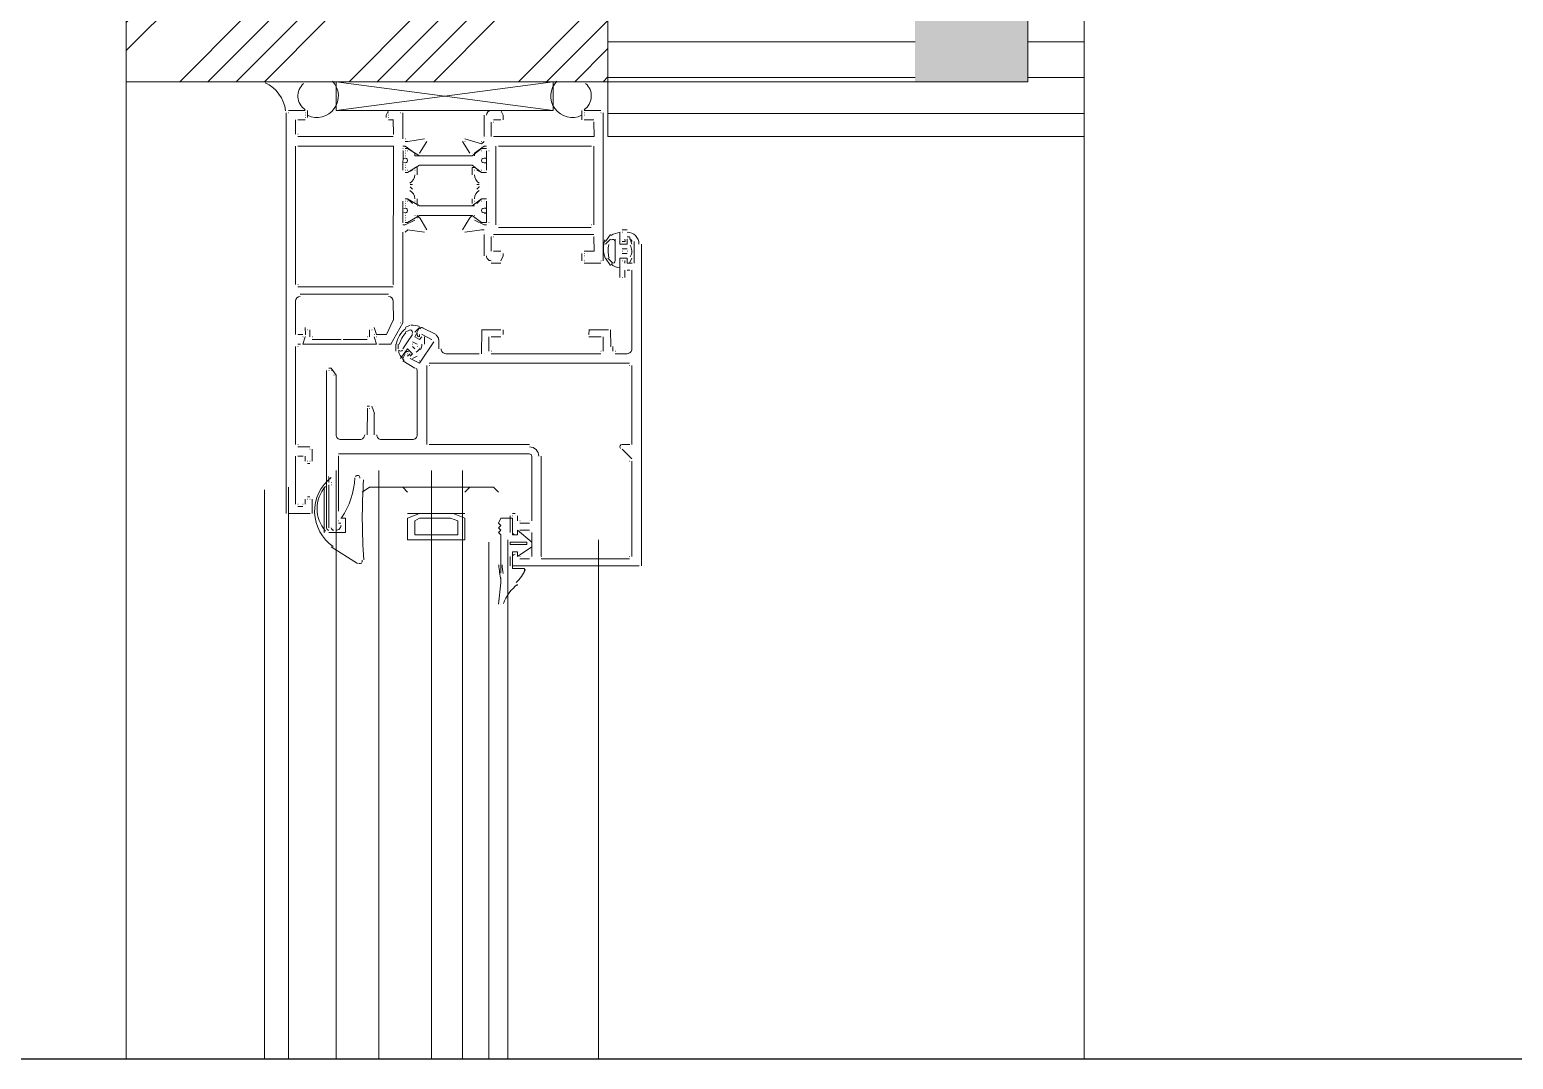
# Paper-space layout 'F02.1_POR CONST' of a CAD drawing. Extents: x -24.6 to 14.9, y -8.7 to 21.
# Drawn here: x -12.684 to -11.755, y 10.564 to 11.209 of the extents above; entities that cross this region are included whole.
import ezdxf
from ezdxf.xclip import XClip

# ---------------------------------------------------------------- set-up
doc = ezdxf.new("R2010")
doc.units = 0
doc.header["$MEASUREMENT"] = 0
doc.header["$XCLIPFRAME"] = 2
doc.linetypes.add('DASHED', pattern=[70, 50, -20])
for name, color, linetype in [('.Projeção', 254, 'DASHED'), ('Anotação - Geral', 7, 'Continuous'), ('para ar_90_muro', 7, 'Continuous')]:
    doc.layers.add(name, color=color, linetype=linetype)
doc.layers.add('.trama', color=251, linetype='Continuous', lineweight=5)

# ---------------------------------------------------------------- blocks, each defined once
blk = doc.blocks.new('Viewport35')
at = {"layer": '.trama', "ltscale": 0.003}
h = blk.add_hatch(dxfattribs=at)
h.set_pattern_fill('ANSI34', color=256, scale=0.001416666666666304)
h.set_pattern_definition([(44.99999999999999, (-64.91441254747538, 2.771900881948738), (-0.0007513009550105145, 0.0007513009550105146), []), (44.99999999999999, (-64.91416211382412, 2.771900881948738), (-0.0007513009550105145, 0.0007513009550105146), []), (44.99999999999999, (-64.91391168017147, 2.771900881948738), (-0.0007513009550105145, 0.0007513009550105146), []), (44.99999999999999, (-64.9136612465202, 2.771900881948738), (-0.0007513009550105145, 0.0007513009550105146), [])])
h.paths.add_polyline_path([(8.192605035433061, 5.906153775473104), (8.192605035433061, 5.906723775473109), (8.18884670209971, 5.906723775473109), (8.18884670209971, 5.972544775473082), (8.188330035433012, 5.972544775473086), (8.188330035433012, 5.972403108806429), (8.188330035433012, 5.906153775473104)])
at = {"layer": 'para ar_90_muro', "linetype": 'Continuous', "lineweight": 0}
blk.add_hatch(color=253, dxfattribs=at).paths.add_polyline_path([(8.195330035433017, 5.951544775473096), (8.195330035433017, 5.906153775473104), (8.196330035433064, 5.906153775473104), (8.196330035433064, 5.951544775473096)])
at = {"layer": '.Projeção', "ltscale": 0.003}
blk.add_line((8.205893885801984, 5.89747905928883), (8.1759573651983, 5.89747905928883), dxfattribs=at)
at = {"layer": 'para ar_90_muro', "color": 0, "linetype": 'Continuous', "lineweight": 0}
for p, q in [((8.188330035433012, 5.906153775473104), (8.188330035433012, 5.972403108806429)), ((8.196330035433064, 5.906153775473104), (8.196330035433064, 5.951544775473096)), ((8.196830035433067, 5.905666775473096), (8.196830035433067, 5.951544775473096)), ((8.192605035433061, 5.906153775473104), (8.192605035433061, 5.907573775473105)), ((8.188330035433012, 5.906507775473097), (8.188328035433074, 5.906507775473097)), ((8.195330035433017, 5.906507775473097), (8.192605035433061, 5.906507775473097)), ((8.196830035433067, 5.906507775473097), (8.196330035433064, 5.906507775473097)), ((8.188330035433012, 5.9061907754731), (8.188328035433074, 5.9061907754731)), ((8.188330035433012, 5.906153775473104), (8.188330035433012, 5.89747905928883)), ((8.188330035433012, 5.906153775473104), (8.196330035433064, 5.906153775473104)), ((8.192119035433038, 5.905899775473104), (8.190192035433043, 5.906153775473104)), ((8.195330035433017, 5.9061907754731), (8.192605035433061, 5.9061907754731)), ((8.196830035433067, 5.9061907754731), (8.196330035433064, 5.9061907754731)), ((8.189748035433013, 5.902321775473103), (8.189748035433013, 5.905877775473105)), ((8.189769035433073, 5.905899775473104), (8.18991703543304, 5.905899775473104)), ((8.189769035433073, 5.905877775473105), (8.189772035433066, 5.905877775473105)), ((8.18991703543304, 5.905877775473105), (8.189920035433047, 5.905877775473105)), ((8.18991703543304, 5.905856775473097), (8.189920035433047, 5.905856775473097)), ((8.189938035433073, 5.905899775473104), (8.189938035433073, 5.905856775473097)), ((8.189938035433073, 5.905856775473097), (8.189938035433073, 5.905835775473104)), ((8.190637035433042, 5.905856775473097), (8.190658035433074, 5.905899775473104)), ((8.190637035433042, 5.905835775473104), (8.190637035433042, 5.905856775473097)), ((8.190658035433074, 5.905899775473104), (8.190764035433077, 5.905899775473104)), ((8.190658035433074, 5.905877775473105), (8.190661035433067, 5.905877775473105)), ((8.190658035433074, 5.905856775473097), (8.190661035433067, 5.905856775473097)), ((8.190764035433077, 5.905877775473105), (8.190766035433086, 5.905877775473105)), ((8.19078503543301, 5.905877775473105), (8.19078503543301, 5.905645775473102)), ((8.191505035433025, 5.905666775473096), (8.191505035433025, 5.905856775473097)), ((8.191568035433065, 5.905899775473104), (8.191653035433063, 5.905899775473104)), ((8.191653035433063, 5.905899775473104), (8.191674035433053, 5.905856775473097)), ((8.191653035433063, 5.905877775473105), (8.191655035433044, 5.905877775473105)), ((8.191653035433063, 5.905856775473097), (8.191655035433044, 5.905856775473097)), ((8.191674035433053, 5.905856775473097), (8.191674035433053, 5.905814775473097)), ((8.192373035433079, 5.905856775473097), (8.192373035433079, 5.905899775473104)), ((8.192373035433079, 5.905814775473097), (8.192373035433079, 5.905856775473097)), ((8.192394035433054, 5.905899775473104), (8.192542035433021, 5.905899775473104)), ((8.192394035433054, 5.905877775473105), (8.192396035433063, 5.905877775473105)), ((8.192394035433054, 5.905856775473097), (8.192396035433063, 5.905856775473097)), ((8.192542035433021, 5.905877775473105), (8.192544035433073, 5.905877775473105)), ((8.192563035433068, 5.905877775473105), (8.192563035433068, 5.904565775473106)), ((8.196830035433067, 5.905872775473098), (8.192605035433061, 5.905872775473098)), ((8.189833035433068, 5.905814775473097), (8.189833035433068, 5.905687775473103)), ((8.18991703543304, 5.905814775473097), (8.189854035433072, 5.905814775473097)), ((8.189854035433072, 5.905814775473097), (8.189856035433039, 5.905814775473097)), ((8.18991703543304, 5.905835775473104), (8.189920035433047, 5.905835775473104)), ((8.190658035433074, 5.905835775473104), (8.190661035433067, 5.905835775473104)), ((8.190703035433074, 5.905814775473097), (8.190658035433074, 5.905814775473097)), ((8.190703035433074, 5.905687775473103), (8.190700035433068, 5.905814775473097)), ((8.190700035433068, 5.905814775473097), (8.190703035433074, 5.905814775473097)), ((8.191568035433065, 5.905793775473104), (8.191568035433065, 5.905666775473096)), ((8.191655035433044, 5.905814775473097), (8.191589035433068, 5.905814775473097)), ((8.191589035433068, 5.905793775473104), (8.191592035433075, 5.905793775473104)), ((8.191653035433063, 5.905814775473097), (8.191655035433044, 5.905814775473097)), ((8.192478035433012, 5.905814775473097), (8.192394035433054, 5.905814775473097)), ((8.192394035433054, 5.905814775473097), (8.192396035433063, 5.905814775473097)), ((8.192481035433033, 5.905666775473096), (8.192478035433012, 5.905793775473104)), ((8.192478035433012, 5.905793775473104), (8.192481035433033, 5.905793775473104)), ((8.189833035433068, 5.904353775473107), (8.189833035433068, 5.905581775473102)), ((8.189854035433072, 5.905687775473103), (8.189856035433039, 5.905687775473103)), ((8.189854035433072, 5.905666775473096), (8.190700035433068, 5.905666775473096)), ((8.189854035433072, 5.905581775473102), (8.189856035433039, 5.905581775473102)), ((8.189856035433039, 5.905581775473102), (8.190700035433068, 5.905581775473102)), ((8.190700035433068, 5.905687775473103), (8.190703035433074, 5.905687775473103)), ((8.190700035433068, 5.905581775473102), (8.190703035433074, 5.905581775473102)), ((8.190703035433074, 5.905581775473102), (8.190700035433068, 5.904353775473107)), ((8.19080603543307, 5.905581775473102), (8.19078503543301, 5.905581775473102)), ((8.19080603543307, 5.905645775473102), (8.190809035433077, 5.905645775473102)), ((8.19080603543307, 5.905623775473103), (8.190827035433074, 5.905623775473103)), ((8.190827035433074, 5.905623775473103), (8.19083003543301, 5.905623775473103)), ((8.19083003543301, 5.905623775473103), (8.190976035433053, 5.905645775473102)), ((8.190997035433071, 5.905623775473103), (8.190933035433062, 5.905518775473105)), ((8.190976035433053, 5.905623775473103), (8.190978035433076, 5.905623775473103)), ((8.191378035433075, 5.905518775473105), (8.191314035433066, 5.905623775473103)), ((8.191335035433028, 5.905645775473102), (8.191484035433078, 5.905602775473106)), ((8.191335035433028, 5.905623775473103), (8.191338035433049, 5.905623775473103)), ((8.191484035433078, 5.905623775473103), (8.191486035433016, 5.905623775473103)), ((8.191484035433078, 5.905602775473106), (8.191505035433025, 5.905623775473103)), ((8.191505035433025, 5.905645775473102), (8.191507035433077, 5.905645775473102)), ((8.191526035433071, 5.905581775473102), (8.191505035433025, 5.905581775473102)), ((8.191526035433071, 5.905666775473096), (8.191528035433052, 5.905666775473096)), ((8.191589035433068, 5.905666775473096), (8.191592035433075, 5.905666775473096)), ((8.191592035433075, 5.905666775473096), (8.192478035433012, 5.905666775473096)), ((8.191611035432999, 5.905581775473102), (8.191611035432999, 5.904883775473097)), ((8.192460035433072, 5.905581775473102), (8.19163203543306, 5.905581775473102)), ((8.19163203543306, 5.905581775473102), (8.191634035433069, 5.905581775473102)), ((8.192457035433065, 5.905581775473102), (8.192460035433072, 5.905581775473102)), ((8.192478035433012, 5.905666775473096), (8.192481035433033, 5.905666775473096)), ((8.192478035433012, 5.904883775473097), (8.192478035433012, 5.905581775473102)), ((8.196830035433067, 5.89747905928883), (8.196830035433067, 5.905666775473096)), ((8.19078503543301, 5.905560775473106), (8.190788035433016, 5.905560775473106)), ((8.19078503543301, 5.905539775473102), (8.190788035433016, 5.905539775473102)), ((8.190788035433016, 5.905539775473102), (8.19078503543301, 5.905369775473099)), ((8.19080603543307, 5.905560775473106), (8.190809035433077, 5.905560775473106)), ((8.190827035433074, 5.905560775473106), (8.19080603543307, 5.905560775473106)), ((8.19080603543307, 5.905539775473102), (8.190809035433077, 5.905539775473102)), ((8.19080603543307, 5.905518775473105), (8.190809035433077, 5.905518775473105)), ((8.19080603543307, 5.905496775473106), (8.190809035433077, 5.905496775473106)), ((8.19080603543307, 5.9054757754731), (8.190809035433077, 5.9054757754731)), ((8.190827035433074, 5.905539775473102), (8.19083003543301, 5.905539775473102)), ((8.190933035433062, 5.905496775473106), (8.190912035433058, 5.905496775473106)), ((8.190912035433058, 5.905496775473106), (8.190915035433065, 5.905496775473106)), ((8.190933035433062, 5.905518775473105), (8.190936035433069, 5.905518775473105)), ((8.191401035433074, 5.905496775473106), (8.191378035433075, 5.905496775473106)), ((8.191399035433037, 5.905518775473105), (8.191401035433074, 5.905518775473105)), ((8.191399035433037, 5.905496775473106), (8.191401035433074, 5.905496775473106)), ((8.191526035433071, 5.905560775473106), (8.191484035433078, 5.905560775473106)), ((8.191484035433078, 5.905539775473102), (8.191486035433016, 5.905539775473102)), ((8.191505035433025, 5.9054757754731), (8.191526035433071, 5.9054757754731)), ((8.191526035433071, 5.905560775473106), (8.191528035433052, 5.905560775473106)), ((8.191526035433071, 5.905560775473106), (8.191528035433052, 5.905560775473106)), ((8.191526035433071, 5.905369775473099), (8.191526035433071, 5.905539775473102)), ((8.191526035433071, 5.905539775473102), (8.191528035433052, 5.905539775473102)), ((8.191526035433071, 5.905518775473105), (8.191528035433052, 5.905518775473105)), ((8.191526035433071, 5.905496775473106), (8.191528035433052, 5.905496775473106)), ((8.191547035433004, 5.905539775473102), (8.19155003543301, 5.905539775473102)), ((8.19080603543307, 5.905433775473099), (8.190809035433077, 5.905433775473099)), ((8.19080603543307, 5.905412775473105), (8.190809035433077, 5.905412775473105)), ((8.19080603543307, 5.905391775473101), (8.190809035433077, 5.905391775473101)), ((8.19080603543307, 5.905369775473099), (8.190809035433077, 5.905369775473099)), ((8.19080603543307, 5.905369775473099), (8.190809035433077, 5.905369775473099)), ((8.19080603543307, 5.905348775473106), (8.190827035433074, 5.905348775473106)), ((8.19080603543307, 5.905348775473106), (8.190809035433077, 5.905348775473106)), ((8.190809035433077, 5.905348775473106), (8.190827035433074, 5.905348775473106)), ((8.190827035433074, 5.905369775473099), (8.19083003543301, 5.905369775473099)), ((8.190827035433074, 5.905348775473106), (8.190870035433065, 5.905369775473099)), ((8.190827035433074, 5.905348775473106), (8.19083003543301, 5.905348775473106)), ((8.190891035433083, 5.905391775473101), (8.19089303543305, 5.905391775473101)), ((8.190891035433083, 5.905369775473099), (8.19089303543305, 5.905369775473099)), ((8.190912035433058, 5.905391775473101), (8.190912035433058, 5.905327775473099)), ((8.191420035433069, 5.905369775473099), (8.191423035433061, 5.905369775473099)), ((8.191441035433016, 5.905369775473099), (8.191484035433078, 5.905348775473106)), ((8.191484035433078, 5.905369775473099), (8.191486035433016, 5.905369775473099)), ((8.191484035433078, 5.905348775473106), (8.191505035433025, 5.905348775473106)), ((8.191484035433078, 5.905348775473106), (8.191486035433016, 5.905348775473106)), ((8.191486035433016, 5.905348775473106), (8.191526035433071, 5.905348775473106)), ((8.191526035433071, 5.905433775473099), (8.191505035433025, 5.905433775473099)), ((8.191505035433025, 5.905369775473099), (8.191507035433077, 5.905369775473099)), ((8.191526035433071, 5.905412775473105), (8.191528035433052, 5.905412775473105)), ((8.191526035433071, 5.905391775473101), (8.191528035433052, 5.905391775473101)), ((8.191526035433071, 5.905369775473099), (8.191528035433052, 5.905369775473099)), ((8.191526035433071, 5.905348775473106), (8.191528035433052, 5.905348775473106)), ((8.190870035433065, 5.905242775473106), (8.190849035433018, 5.905242775473106)), ((8.190849035433018, 5.905221775473098), (8.19085103543307, 5.905221775473098)), ((8.19085103543307, 5.905221775473098), (8.190870035433065, 5.905200775473107)), ((8.191462035433076, 5.905242775473106), (8.191441035433016, 5.905242775473106)), ((8.191441035433016, 5.905200775473107), (8.191462035433076, 5.905221775473098)), ((8.191462035433076, 5.905221775473098), (8.191465035433069, 5.905221775473098)), ((8.19078503543301, 5.905094775473106), (8.19078503543301, 5.904904775473103)), ((8.190827035433074, 5.905115775473098), (8.19080603543307, 5.905115775473098)), ((8.190827035433074, 5.905115775473098), (8.19080603543307, 5.905115775473098)), ((8.19080603543307, 5.905094775473106), (8.190809035433077, 5.905094775473106)), ((8.19080603543307, 5.905094775473106), (8.190809035433077, 5.905094775473106)), ((8.19080603543307, 5.905073775473097), (8.190809035433077, 5.905073775473097)), ((8.19080603543307, 5.905052775473106), (8.190809035433077, 5.905052775473106)), ((8.190870035433065, 5.905073775473097), (8.190827035433074, 5.905115775473098)), ((8.190827035433074, 5.905094775473106), (8.19083003543301, 5.905094775473106)), ((8.190827035433074, 5.905094775473106), (8.19083003543301, 5.905094775473106)), ((8.190891035433083, 5.905094775473106), (8.19089303543305, 5.905094775473106)), ((8.190891035433083, 5.905073775473097), (8.19089303543305, 5.905073775473097)), ((8.190912035433058, 5.905115775473098), (8.190912035433058, 5.905073775473097)), ((8.190912035433058, 5.905073775473097), (8.190915035433065, 5.905073775473097)), ((8.190912035433058, 5.905052775473106), (8.190915035433065, 5.905052775473106)), ((8.191399035433037, 5.905073775473097), (8.191399035433037, 5.905115775473098)), ((8.191420035433069, 5.905052775473106), (8.191399035433037, 5.905052775473106)), ((8.191420035433069, 5.905094775473106), (8.191423035433061, 5.905094775473106)), ((8.191420035433069, 5.905073775473097), (8.191423035433061, 5.905073775473097)), ((8.191484035433078, 5.905115775473098), (8.191441035433016, 5.905073775473097)), ((8.191505035433025, 5.905115775473098), (8.191484035433078, 5.905115775473098)), ((8.191526035433071, 5.905115775473098), (8.191484035433078, 5.905115775473098)), ((8.191484035433078, 5.905094775473106), (8.191486035433016, 5.905094775473106)), ((8.191484035433078, 5.905094775473106), (8.191486035433016, 5.905094775473106)), ((8.191505035433025, 5.905094775473106), (8.191507035433077, 5.905094775473106)), ((8.191526035433071, 5.904904775473103), (8.191526035433071, 5.905094775473106)), ((8.191526035433071, 5.905094775473106), (8.191528035433052, 5.905094775473106)), ((8.191526035433071, 5.905073775473097), (8.191528035433052, 5.905073775473097)), ((8.191526035433071, 5.905052775473106), (8.191528035433052, 5.905052775473106)), ((8.19080603543307, 5.905031775473097), (8.190809035433077, 5.905031775473097)), ((8.19080603543307, 5.904988775473104), (8.190809035433077, 5.904988775473104)), ((8.19080603543307, 5.904967775473096), (8.190809035433077, 5.904967775473096)), ((8.19080603543307, 5.904946775473103), (8.190809035433077, 5.904946775473103)), ((8.19080603543307, 5.904883775473097), (8.190891035433083, 5.904925775473098)), ((8.19080603543307, 5.904925775473098), (8.190809035433077, 5.904925775473098)), ((8.190891035433083, 5.904967775473096), (8.19089303543305, 5.904967775473096)), ((8.190891035433083, 5.904946775473103), (8.19089303543305, 5.904946775473103)), ((8.190912035433058, 5.904967775473096), (8.190933035433062, 5.904946775473103)), ((8.190912035433058, 5.904946775473103), (8.190915035433065, 5.904946775473103)), ((8.190933035433062, 5.904946775473103), (8.190936035433069, 5.904946775473103)), ((8.190936035433069, 5.904946775473103), (8.190997035433071, 5.904840775473103)), ((8.191314035433066, 5.904840775473103), (8.191378035433075, 5.904946775473103)), ((8.191378035433075, 5.904946775473103), (8.191380035433028, 5.904946775473103)), ((8.191380035433028, 5.904946775473103), (8.191399035433037, 5.904967775473096)), ((8.191399035433037, 5.904946775473103), (8.191401035433074, 5.904946775473103)), ((8.191420035433069, 5.904967775473096), (8.191423035433061, 5.904967775473096)), ((8.191420035433069, 5.904946775473103), (8.191423035433061, 5.904946775473103)), ((8.191420035433069, 5.904925775473098), (8.191505035433025, 5.904883775473097)), ((8.191505035433025, 5.905031775473097), (8.191526035433071, 5.905031775473097)), ((8.191526035433071, 5.904988775473104), (8.191505035433025, 5.904988775473104)), ((8.191526035433071, 5.905031775473097), (8.191528035433052, 5.905031775473097)), ((8.191526035433071, 5.904967775473096), (8.191528035433052, 5.904967775473096)), ((8.191526035433071, 5.904946775473103), (8.191528035433052, 5.904946775473103)), ((8.191526035433071, 5.904925775473098), (8.191528035433052, 5.904925775473098)), ((8.19078503543301, 5.904904775473103), (8.190788035433016, 5.904904775473103)), ((8.19078503543301, 5.904904775473103), (8.190788035433016, 5.904904775473103)), ((8.19078503543301, 5.904883775473097), (8.190788035433016, 5.904883775473097)), ((8.19078503543301, 5.904819775473097), (8.19078503543301, 5.904015775473104)), ((8.190788035433016, 5.904883775473097), (8.19080603543307, 5.904883775473097)), ((8.19080603543307, 5.904904775473103), (8.190809035433077, 5.904904775473103)), ((8.19083003543301, 5.904840775473103), (8.19080603543307, 5.904819775473097)), ((8.19080603543307, 5.904819775473097), (8.190809035433077, 5.904819775473097)), ((8.190809035433077, 5.904904775473103), (8.190827035433074, 5.904904775473103)), ((8.190827035433074, 5.904904775473103), (8.19083003543301, 5.904904775473103)), ((8.190976035433053, 5.904819775473097), (8.190827035433074, 5.904840775473103)), ((8.190827035433074, 5.904840775473103), (8.19083003543301, 5.904840775473103)), ((8.190976035433053, 5.904840775473103), (8.190978035433076, 5.904840775473103)), ((8.191486035433016, 5.904840775473103), (8.191335035433028, 5.904819775473097)), ((8.191335035433028, 5.904819775473097), (8.191338035433049, 5.904819775473097)), ((8.191484035433078, 5.904904775473103), (8.191486035433016, 5.904904775473103)), ((8.191505035433025, 5.904840775473103), (8.191484035433078, 5.904840775473103)), ((8.191484035433078, 5.904840775473103), (8.191486035433016, 5.904840775473103)), ((8.191486035433016, 5.904904775473103), (8.191526035433071, 5.904904775473103)), ((8.191505035433025, 5.904883775473097), (8.191526035433071, 5.904883775473097)), ((8.191505035433025, 5.904819775473097), (8.191507035433077, 5.904819775473097)), ((8.191505035433025, 5.904607775473105), (8.191505035433025, 5.904798775473102)), ((8.191526035433071, 5.904904775473103), (8.191528035433052, 5.904904775473103)), ((8.191526035433071, 5.904904775473103), (8.191528035433052, 5.904904775473103)), ((8.191526035433071, 5.904883775473097), (8.191528035433052, 5.904883775473097)), ((8.191526035433071, 5.904798775473102), (8.191528035433052, 5.904798775473102)), ((8.191547035433004, 5.904904775473103), (8.19155003543301, 5.904904775473103)), ((8.192478035433012, 5.904798775473102), (8.191589035433068, 5.904798775473102)), ((8.19163203543306, 5.904883775473097), (8.191634035433069, 5.904883775473097)), ((8.19163203543306, 5.904861775473096), (8.192457035433065, 5.904861775473096)), ((8.192457035433065, 5.904883775473097), (8.192460035433072, 5.904883775473097)), ((8.192627035433077, 5.904798775473102), (8.192584035433, 5.904734775473102)), ((8.19271103543305, 5.904819775473097), (8.19271103543305, 5.904734775473102)), ((8.192775035433044, 5.904840775473103), (8.192732035433067, 5.904840775473103)), ((8.192732035433067, 5.904819775473097), (8.192735035433074, 5.904819775473097)), ((8.191568035433065, 5.904777775473097), (8.191571035433071, 5.904777775473097)), ((8.191568035433065, 5.904777775473097), (8.191571035433071, 5.904777775473097)), ((8.191568035433065, 5.904777775473097), (8.191568035433065, 5.904650775473101)), ((8.191589035433068, 5.904777775473097), (8.191592035433075, 5.904777775473097)), ((8.191589035433068, 5.904777775473097), (8.191592035433075, 5.904777775473097)), ((8.191589035433068, 5.904777775473097), (8.191592035433075, 5.904777775473097)), ((8.192481035433033, 5.904650775473101), (8.192478035433012, 5.904777775473097)), ((8.192478035433012, 5.904777775473097), (8.192481035433033, 5.904777775473097)), ((8.192627035433077, 5.904756775473102), (8.192584035433, 5.904713775473105)), ((8.19266903543307, 5.904565775473106), (8.19266903543307, 5.904756775473102)), ((8.192732035433067, 5.904734775473102), (8.192735035433074, 5.904734775473102)), ((8.192732035433067, 5.904671775473096), (8.192775035433044, 5.904671775473096)), ((8.192735035433074, 5.904734775473102), (8.192754035433069, 5.904734775473102)), ((8.192756035433035, 5.904734775473102), (8.192754035433069, 5.904756775473102)), ((8.192754035433069, 5.904734775473102), (8.192756035433035, 5.904734775473102)), ((8.192775035433044, 5.904777775473097), (8.192796035433062, 5.904777775473097)), ((8.192775035433044, 5.904756775473102), (8.192777035433068, 5.904756775473102)), ((8.192817035433038, 5.904713775473105), (8.192796035433062, 5.904777775473097)), ((8.19283803543307, 5.904734775473102), (8.19283803543307, 5.9045447754731)), ((8.192902035433065, 5.901856775473107), (8.192902035433065, 5.904713775473105)), ((8.191653035433063, 5.9045447754731), (8.191568035433065, 5.9045447754731)), ((8.191589035433068, 5.904650775473101), (8.191592035433075, 5.904650775473101)), ((8.191592035433075, 5.904650775473101), (8.191653035433063, 5.904650775473101)), ((8.191653035433063, 5.904628775473101), (8.191655035433044, 5.904628775473101)), ((8.191653035433063, 5.904607775473105), (8.191655035433044, 5.904607775473105)), ((8.191674035433053, 5.904607775473105), (8.191653035433063, 5.904565775473106)), ((8.191653035433063, 5.904565775473106), (8.191655035433044, 5.904565775473106)), ((8.191674035433053, 5.904628775473101), (8.191674035433053, 5.904607775473105)), ((8.192373035433079, 5.904607775473105), (8.192373035433079, 5.904628775473101)), ((8.192373035433079, 5.904565775473106), (8.192373035433079, 5.904607775473105)), ((8.192394035433054, 5.904650775473101), (8.192478035433012, 5.904650775473101)), ((8.192394035433054, 5.904628775473101), (8.192396035433063, 5.904628775473101)), ((8.192394035433054, 5.904607775473105), (8.192396035433063, 5.904607775473105)), ((8.192394035433054, 5.904565775473106), (8.192396035433063, 5.904565775473106)), ((8.192542035433021, 5.9045447754731), (8.192394035433054, 5.9045447754731)), ((8.192478035433012, 5.904650775473101), (8.192481035433033, 5.904650775473101)), ((8.192542035433021, 5.904565775473106), (8.192544035433073, 5.904565775473106)), ((8.192584035433, 5.904586775473101), (8.192627035433077, 5.904523775473105)), ((8.192605035433061, 5.904586775473101), (8.19264803543308, 5.9045447754731)), ((8.19271103543305, 5.904565775473106), (8.19271103543305, 5.904417775473107)), ((8.192732035433067, 5.904650775473101), (8.192735035433074, 5.904650775473101)), ((8.192732035433067, 5.904650775473101), (8.192735035433074, 5.904650775473101)), ((8.192775035433044, 5.904628775473101), (8.192732035433067, 5.904628775473101)), ((8.192754035433069, 5.904586775473101), (8.192732035433067, 5.904586775473101)), ((8.192732035433067, 5.904565775473106), (8.192735035433074, 5.904565775473106)), ((8.192754035433069, 5.9045447754731), (8.192754035433069, 5.904565775473106)), ((8.192754035433069, 5.904565775473106), (8.192756035433035, 5.904565775473106)), ((8.192775035433044, 5.904650775473101), (8.192777035433068, 5.904650775473101)), ((8.192820035433044, 5.9045447754731), (8.192775035433044, 5.9045447754731)), ((8.192775035433044, 5.9045447754731), (8.192777035433068, 5.9045447754731)), ((8.192796035433062, 5.9045447754731), (8.192817035433038, 5.904586775473101)), ((8.192817035433038, 5.9045447754731), (8.192820035433044, 5.9045447754731)), ((8.192732035433067, 5.904417775473107), (8.192735035433074, 5.904417775473107)), ((8.192754035433069, 5.904417775473107), (8.192754035433069, 5.904480775473099)), ((8.192775035433044, 5.904480775473099), (8.192777035433068, 5.904480775473099)), ((8.192777035433068, 5.904480775473099), (8.192796035433062, 5.904480775473099)), ((8.192796035433062, 5.904480775473099), (8.192798035433029, 5.904480775473099)), ((8.192817035433038, 5.904480775473099), (8.192817035433038, 5.903782775473106)), ((8.189854035433072, 5.904353775473107), (8.189856035433039, 5.904353775473107)), ((8.190700035433068, 5.904332775473097), (8.189854035433072, 5.904332775473097)), ((8.190658035433074, 5.904269775473105), (8.189875035433047, 5.904269775473105)), ((8.190700035433068, 5.904353775473107), (8.190703035433074, 5.904353775473107)), ((8.189833035433068, 5.904205775473105), (8.189833035433068, 5.903909775473101)), ((8.190703035433074, 5.904036775473097), (8.190700035433068, 5.904205775473105)), ((8.190639035433065, 5.903909775473101), (8.190700035433068, 5.904036775473097)), ((8.19078503543301, 5.904015775473104), (8.190679035433021, 5.903824775473096)), ((8.190700035433068, 5.904036775473097), (8.190703035433074, 5.904036775473097)), ((8.190764035433077, 5.904015775473104), (8.190766035433086, 5.904015775473104)), ((8.189854035433072, 5.903909775473101), (8.189856035433039, 5.903909775473101)), ((8.189856035433039, 5.903909775473101), (8.189896035433065, 5.903909775473101)), ((8.189896035433065, 5.903888775473096), (8.189899035433072, 5.903888775473096)), ((8.18991703543304, 5.903888775473096), (8.189896035433065, 5.903824775473096)), ((8.189920035433047, 5.903909775473101), (8.18991703543304, 5.903972775473097)), ((8.18991703543304, 5.903909775473101), (8.189920035433047, 5.903909775473101)), ((8.18991703543304, 5.903888775473096), (8.189920035433047, 5.903888775473096)), ((8.189938035433073, 5.903951775473102), (8.189941035433066, 5.903951775473102)), ((8.189960035433074, 5.903951775473102), (8.189960035433074, 5.903888775473096)), ((8.189981035433036, 5.903888775473096), (8.189983035433073, 5.903888775473096)), ((8.190468035433014, 5.903888775473096), (8.190470035433066, 5.903888775473096)), ((8.190489035433075, 5.903888775473096), (8.190489035433075, 5.903951775473102)), ((8.190510035433078, 5.903951775473102), (8.190512035433045, 5.903951775473102)), ((8.190531035433054, 5.903972775473097), (8.190552035433072, 5.903909775473101)), ((8.190531035433054, 5.903909775473101), (8.190534035433075, 5.903909775473101)), ((8.190552035433072, 5.903824775473096), (8.190531035433054, 5.903888775473096)), ((8.190552035433072, 5.903909775473101), (8.190637035433042, 5.903909775473101)), ((8.190552035433072, 5.903888775473096), (8.19055503543305, 5.903888775473096)), ((8.190552035433072, 5.903888775473096), (8.19055503543305, 5.903888775473096)), ((8.190637035433042, 5.903909775473101), (8.190639035433065, 5.903909775473101)), ((8.190849035433018, 5.903993775473102), (8.19080603543307, 5.903972775473097)), ((8.190849035433018, 5.903951775473102), (8.19080603543307, 5.903930775473096)), ((8.190933035433062, 5.903972775473097), (8.190891035433083, 5.903930775473096)), ((8.190912035433058, 5.903909775473101), (8.190915035433065, 5.903909775473101)), ((8.190933035433062, 5.903888775473096), (8.190933035433062, 5.903909775473101)), ((8.191081035433072, 5.903909775473101), (8.190954035433037, 5.903972775473097)), ((8.190954035433037, 5.903909775473101), (8.190957035433044, 5.903909775473101)), ((8.190957035433044, 5.903909775473101), (8.191039035433064, 5.903866775473096)), ((8.190976035433053, 5.903824775473096), (8.190976035433053, 5.903888775473096)), ((8.191655035433044, 5.903951775473102), (8.191484035433078, 5.903951775473102)), ((8.191484035433078, 5.903951775473102), (8.191486035433016, 5.903951775473102)), ((8.191486035433016, 5.903951775473102), (8.191484035433078, 5.903739775473101)), ((8.191547035433004, 5.9037617754731), (8.191547035433004, 5.903888775473096)), ((8.191568035433065, 5.903888775473096), (8.191571035433071, 5.903888775473096)), ((8.191571035433071, 5.903888775473096), (8.191653035433063, 5.903888775473096)), ((8.191653035433063, 5.903951775473102), (8.191655035433044, 5.903951775473102)), ((8.191653035433063, 5.903909775473101), (8.191655035433044, 5.903909775473101)), ((8.191674035433053, 5.903909775473101), (8.191674035433053, 5.903951775473102)), ((8.192608035433068, 5.903951775473102), (8.192436035433033, 5.903951775473102)), ((8.192436035433033, 5.903951775473102), (8.19243903543304, 5.903951775473102)), ((8.19243903543304, 5.903951775473102), (8.192436035433033, 5.903909775473101)), ((8.192436035433033, 5.903909775473101), (8.19243903543304, 5.903909775473101)), ((8.192436035433033, 5.903888775473096), (8.192542035433021, 5.903888775473096)), ((8.192542035433021, 5.903888775473096), (8.192544035433073, 5.903888775473096)), ((8.192563035433068, 5.903888775473096), (8.192563035433068, 5.9037617754731)), ((8.192605035433061, 5.903951775473102), (8.192608035433068, 5.903951775473102)), ((8.192629035433072, 5.903803775473101), (8.192627035433077, 5.903951775473102)), ((8.189833035433068, 5.903803775473101), (8.189833035433068, 5.902935775473106)), ((8.18987703543307, 5.903824775473096), (8.189854035433072, 5.903824775473096)), ((8.189854035433072, 5.903803775473101), (8.189856035433039, 5.903803775473101)), ((8.189875035433047, 5.903824775473096), (8.18987703543307, 5.903824775473096)), ((8.189981035433036, 5.903866775473096), (8.190235035433076, 5.903866775473096)), ((8.190235035433076, 5.903866775473096), (8.190237035433043, 5.903866775473096)), ((8.190256035433052, 5.903866775473096), (8.190468035433014, 5.903866775473096)), ((8.190682035433042, 5.903824775473096), (8.190573035433047, 5.903824775473096)), ((8.190573035433047, 5.903824775473096), (8.190576035433054, 5.903824775473096)), ((8.190679035433021, 5.903824775473096), (8.190682035433042, 5.903824775473096)), ((8.190722035433069, 5.903824775473096), (8.190722035433069, 5.9037617754731)), ((8.19074303543303, 5.903824775473096), (8.19074303543303, 5.903782775473106)), ((8.19080603543307, 5.903739775473101), (8.19078503543301, 5.9036977754731)), ((8.190827035433074, 5.903718775473106), (8.190849035433018, 5.903739775473101)), ((8.190827035433074, 5.903739775473101), (8.19083003543301, 5.903739775473101)), ((8.190870035433065, 5.903845775473101), (8.190912035433058, 5.903824775473096)), ((8.190870035433065, 5.903824775473096), (8.190872035433074, 5.903824775473096)), ((8.190870035433065, 5.903824775473096), (8.190872035433074, 5.903824775473096)), ((8.190891035433083, 5.903782775473106), (8.190870035433065, 5.903803775473101)), ((8.190912035433058, 5.903803775473101), (8.190915035433065, 5.903803775473101)), ((8.191060035433026, 5.903845775473101), (8.190933035433062, 5.9036557754731)), ((8.191039035433064, 5.903866775473096), (8.191042035433071, 5.903866775473096)), ((8.191103035433073, 5.903782775473106), (8.191103035433073, 5.903866775473096)), ((8.191462035433076, 5.903739775473101), (8.191166035433085, 5.903739775473101)), ((8.191568035433065, 5.9037617754731), (8.191571035433071, 5.9037617754731)), ((8.192542035433021, 5.903739775473101), (8.191568035433065, 5.903739775473101)), ((8.192542035433021, 5.9037617754731), (8.192544035433073, 5.9037617754731)), ((8.192627035433077, 5.903803775473101), (8.192629035433072, 5.903803775473101)), ((8.19264803543308, 5.9037617754731), (8.19264803543308, 5.903803775473101)), ((8.19266903543307, 5.9037617754731), (8.192671035433065, 5.9037617754731)), ((8.192775035433044, 5.903739775473101), (8.19266903543307, 5.903739775473101)), ((8.190150035433064, 5.903612775473105), (8.190129035433003, 5.903612775473105)), ((8.190192035433043, 5.903549775473099), (8.190150035433064, 5.903612775473105)), ((8.19078503543301, 5.903676775473105), (8.190891035433083, 5.903612775473105)), ((8.190849035433018, 5.903718775473106), (8.19085103543307, 5.903718775473106)), ((8.190933035433062, 5.9036557754731), (8.190849035433018, 5.9036977754731)), ((8.190870035433065, 5.9036977754731), (8.190912035433058, 5.903718775473106)), ((8.190933035433062, 5.903676775473105), (8.190936035433069, 5.903676775473105)), ((8.190997035433071, 5.903634775473105), (8.190997035433071, 5.902935775473106)), ((8.192796035433062, 5.9036557754731), (8.191018035433032, 5.9036557754731)), ((8.191018035433032, 5.903634775473105), (8.19102003543307, 5.903634775473105)), ((8.192796035433062, 5.903634775473105), (8.192798035433029, 5.903634775473105)), ((8.192817035433038, 5.902935775473106), (8.192817035433038, 5.903634775473105)), ((8.19010803543307, 5.9035917754731), (8.19010803543307, 5.902194775473106)), ((8.190129035433003, 5.9035917754731), (8.190131035433055, 5.9035917754731)), ((8.190150035433064, 5.9035917754731), (8.19015303543307, 5.9035917754731)), ((8.190171035433067, 5.903549775473099), (8.190174035433074, 5.903549775473099)), ((8.190192035433043, 5.903020775473102), (8.190192035433043, 5.903549775473099)), ((8.190912035433058, 5.9035917754731), (8.190912035433058, 5.903020775473102)), ((8.190489035433075, 5.903274775473104), (8.190468035433014, 5.903274775473104)), ((8.190468035433014, 5.903253775473097), (8.190470035433066, 5.903253775473097)), ((8.190470035433066, 5.903253775473097), (8.190468035433014, 5.903020775473102)), ((8.190489035433075, 5.903253775473097), (8.19049103543307, 5.903253775473097)), ((8.190534035433075, 5.903210775473104), (8.190510035433078, 5.903274775473104)), ((8.190531035433054, 5.903020775473102), (8.190531035433054, 5.903210775473104)), ((8.190531035433054, 5.903210775473104), (8.190534035433075, 5.903210775473104)), ((8.19040403543302, 5.902977775473106), (8.190235035433076, 5.902977775473106)), ((8.190870035433065, 5.902977775473106), (8.190595035433063, 5.902977775473106)), ((8.189833035433068, 5.902829775473105), (8.189833035433068, 5.902406775473098)), ((8.189854035433072, 5.902935775473106), (8.189856035433039, 5.902935775473106)), ((8.189854035433072, 5.9029147754731), (8.189960035433074, 5.9029147754731)), ((8.189899035433072, 5.902829775473105), (8.189854035433072, 5.902829775473105)), ((8.189854035433072, 5.902829775473105), (8.189856035433039, 5.902829775473105)), ((8.189896035433065, 5.902829775473105), (8.189899035433072, 5.902829775473105)), ((8.18991703543304, 5.902787775473106), (8.18991703543304, 5.902829775473105)), ((8.189960035433074, 5.902893775473105), (8.189962035433027, 5.902893775473105)), ((8.189981035433036, 5.902893775473105), (8.189981035433036, 5.902787775473106)), ((8.190214035433073, 5.9028507754731), (8.191907035433076, 5.9028507754731)), ((8.190214035433073, 5.902342775473096), (8.190214035433073, 5.902829775473105)), ((8.190214035433073, 5.902829775473105), (8.190216035433068, 5.902829775473105)), ((8.191018035433032, 5.902935775473106), (8.19102003543307, 5.902935775473106)), ((8.19102003543307, 5.902935775473106), (8.191907035433076, 5.902935775473106)), ((8.191928035432994, 5.902829775473105), (8.191928035432994, 5.902258775473097)), ((8.192013035433064, 5.902829775473105), (8.192013035433064, 5.901940775473106)), ((8.192732035433067, 5.902935775473106), (8.192796035433062, 5.902935775473106)), ((8.192817035433038, 5.902808775473099), (8.192732035433067, 5.902893775473105)), ((8.192796035433062, 5.902935775473106), (8.192798035433029, 5.902935775473106)), ((8.189938035433073, 5.902787775473106), (8.189941035433066, 5.902787775473106)), ((8.189960035433074, 5.902766775473099), (8.189938035433073, 5.902766775473099)), ((8.189960035433074, 5.902787775473106), (8.189962035433027, 5.902787775473106)), ((8.190573035433047, 5.89747905928883), (8.190573035433047, 5.902702775473099)), ((8.191039035433064, 5.89747905928883), (8.191039035433064, 5.902702775473099)), ((8.191314035433066, 5.902702775473099), (8.191314035433066, 5.89747905928883)), ((8.192796035433062, 5.902787775473106), (8.192798035433029, 5.902787775473106)), ((8.192817035433038, 5.901940775473106), (8.192817035433038, 5.902787775473106)), ((8.189769035433073, 5.902554775473098), (8.189769035433073, 5.89747905928883)), ((8.190087035433024, 5.902554775473098), (8.190087035433024, 5.902152775473105)), ((8.190129035433003, 5.902194775473106), (8.190129035433003, 5.902575775473105)), ((8.190150035433064, 5.902596775473098), (8.19015303543307, 5.902596775473098)), ((8.190150035433064, 5.902575775473105), (8.19015303543307, 5.902575775473105)), ((8.190489035433075, 5.902554775473098), (8.19042503543308, 5.902512775473097)), ((8.190489035433075, 5.902554775473098), (8.19078503543301, 5.902554775473098)), ((8.19078503543301, 5.902554775473098), (8.191378035433075, 5.902554775473098)), ((8.19078503543301, 5.902554775473098), (8.190827035433074, 5.902512775473097)), ((8.191378035433075, 5.902554775473098), (8.191335035433028, 5.902512775473097)), ((8.191378035433075, 5.902554775473098), (8.191589035433068, 5.902554775473098)), ((8.191589035433068, 5.902554775473098), (8.19163203543306, 5.902512775473097)), ((8.189557035433069, 5.902533775473106), (8.189557035433069, 5.89747905928883)), ((8.18991703543304, 5.902406775473098), (8.18991703543304, 5.902448775473097)), ((8.189938035433073, 5.902469775473104), (8.189960035433074, 5.902469775473104)), ((8.189938035433073, 5.902448775473097), (8.189941035433066, 5.902448775473097)), ((8.189960035433074, 5.902448775473097), (8.189962035433027, 5.902448775473097)), ((8.189981035433036, 5.902448775473097), (8.189981035433036, 5.902321775473103)), ((8.189962035433027, 5.902321775473103), (8.189769035433073, 5.902321775473103)), ((8.189769035433073, 5.902321775473103), (8.189772035433066, 5.902321775473103)), ((8.189854035433072, 5.902406775473098), (8.189856035433039, 5.902406775473098)), ((8.189854035433072, 5.902385775473103), (8.189896035433065, 5.902385775473103)), ((8.189896035433065, 5.902406775473098), (8.189899035433072, 5.902406775473098)), ((8.189960035433074, 5.902321775473103), (8.189962035433027, 5.902321775473103)), ((8.190192035433043, 5.902258775473097), (8.190192035433043, 5.902342775473096)), ((8.190192035433043, 5.902342775473096), (8.190195035433064, 5.902342775473096)), ((8.190827035433074, 5.902321775473103), (8.191335035433028, 5.902321775473103)), ((8.191738035433048, 5.902300775473096), (8.191738035433048, 5.902152775473105)), ((8.191780035433027, 5.902321775473103), (8.191759035433066, 5.902321775473103)), ((8.191759035433066, 5.902300775473096), (8.191761035433018, 5.902300775473096)), ((8.191780035433027, 5.902300775473096), (8.191782035433079, 5.902300775473096)), ((8.191801035433073, 5.902258775473097), (8.191801035433073, 5.902300775473096)), ((8.190214035433073, 5.902258775473097), (8.190216035433068, 5.902258775473097)), ((8.190235035433076, 5.902237775473102), (8.190214035433073, 5.902237775473102)), ((8.190235035433076, 5.902215775473103), (8.190237035433043, 5.902215775473103)), ((8.191822035433006, 5.902258775473097), (8.191825035433027, 5.902258775473097)), ((8.191907035433076, 5.902237775473102), (8.191822035433006, 5.902237775473102)), ((8.191822035433006, 5.902173775473102), (8.191907035433076, 5.902173775473102)), ((8.191907035433076, 5.902258775473097), (8.19190903543307, 5.902258775473097)), ((8.190087035433024, 5.902152775473105), (8.190089035433076, 5.902152775473105)), ((8.190129035433003, 5.902152775473105), (8.190192035433043, 5.902152775473105)), ((8.190150035433064, 5.902025775473101), (8.190383035433072, 5.901877775473098)), ((8.191547035433004, 5.902067775473101), (8.191547035433004, 5.89747905928883)), ((8.191716035433032, 5.902088775473105), (8.191716035433032, 5.89747905928883)), ((8.191780035433027, 5.902131775473102), (8.191782035433079, 5.902131775473102)), ((8.191801035433073, 5.902131775473102), (8.191801035433073, 5.902152775473105)), ((8.191822035433006, 5.902152775473105), (8.191825035433027, 5.902152775473105)), ((8.191907035433076, 5.902152775473105), (8.19190903543307, 5.902152775473105)), ((8.191928035432994, 5.902152775473105), (8.191928035432994, 5.901940775473106)), ((8.192521035433074, 5.902088775473105), (8.192521035433074, 5.89747905928883)), ((8.191738035433048, 5.901940775473106), (8.191738035433048, 5.901856775473107)), ((8.191780035433027, 5.901961775473099), (8.191782035433079, 5.901961775473099)), ((8.191801035433073, 5.901940775473106), (8.191801035433073, 5.901961775473099)), ((8.191822035433006, 5.901940775473106), (8.191825035433027, 5.901940775473106)), ((8.191907035433076, 5.901919775473099), (8.191822035433006, 5.901919775473099)), ((8.191907035433076, 5.901940775473106), (8.19190903543307, 5.901940775473106)), ((8.192013035433064, 5.901940775473106), (8.192015035433073, 5.901940775473106)), ((8.192013035433064, 5.901919775473099), (8.192796035433062, 5.901919775473099)), ((8.192796035433062, 5.901940775473106), (8.192798035433029, 5.901940775473106)), ((8.19163203543306, 5.901877775473098), (8.191634035433069, 5.901877775473098)), ((8.191759035433066, 5.901856775473107), (8.191761035433018, 5.901856775473107)), ((8.191761035433018, 5.901856775473107), (8.192881035433032, 5.901856775473107)), ((8.192881035433032, 5.901856775473107), (8.19288303543307, 5.901856775473107)), ((8.191801035433073, 5.901686775473106), (8.191804035433066, 5.901686775473106)), ((8.191653035433063, 5.901517775473097), (8.191655035433044, 5.901517775473097))]:
    blk.add_line(p, q, dxfattribs=at)
for points in [[(8.192119035433038, 5.906153775473104), (8.190192035433043, 5.905899775473104), (8.192119035433038, 5.905899775473104), (8.192119035433038, 5.906153775473104), (8.190192035433043, 5.906153775473104), (8.190192035433043, 5.905899775473104)], [(8.192605035433061, 5.906153775473104), (8.192605035433061, 5.905666775473096), (8.196830035433067, 5.905666775473096)], [(8.190912035433058, 5.905496775473106), (8.190891035433083, 5.905496775473106), (8.190891035433083, 5.905518775473105), (8.19080603543307, 5.905581775473102)], [(8.191505035433025, 5.905581775473102), (8.191420035433069, 5.905518775473105), (8.191420035433069, 5.905496775473106)], [(8.191484035433078, 5.905560775473106), (8.191399035433037, 5.905496775473106), (8.190933035433062, 5.905496775473106), (8.190827035433074, 5.905560775473106)], [(8.190827035433074, 5.905348775473106), (8.190933035433062, 5.905412775473105), (8.191399035433037, 5.905412775473105), (8.191484035433078, 5.905348775473106)], [(8.191399035433037, 5.905327775473099), (8.191399035433037, 5.905391775473101), (8.191420035433069, 5.905391775473101)], [(8.191484035433078, 5.905115775473098), (8.191399035433037, 5.905052775473106), (8.190933035433062, 5.905052775473106), (8.190827035433074, 5.905115775473098)], [(8.190827035433074, 5.904904775473103), (8.190933035433062, 5.904967775473096), (8.191399035433037, 5.904967775473096), (8.191484035433078, 5.904904775473103)], [(8.192775035433044, 5.904756775473102), (8.192775035433044, 5.904713775473105), (8.19271103543305, 5.904713775473105), (8.19271103543305, 5.904819775473097)], [(8.19271103543305, 5.904480775473099), (8.19271103543305, 5.904586775473101), (8.192775035433044, 5.904586775473101), (8.192775035433044, 5.9045447754731)], [(8.190531035433054, 5.903888775473096), (8.190552035433072, 5.903824775473096), (8.190235035433076, 5.903824775473096), (8.189896035433065, 5.903824775473096), (8.18991703543304, 5.903888775473096)], [(8.19078503543301, 5.903782775473106), (8.190827035433074, 5.903845775473101), (8.190870035433065, 5.903909775473101)], [(8.190954035433037, 5.903888775473096), (8.190933035433062, 5.903866775473096), (8.190891035433083, 5.903888775473096), (8.190933035433062, 5.903972775473097)], [(8.190764035433077, 5.9036977754731), (8.190827035433074, 5.903782775473106), (8.190870035433065, 5.903739775473101), (8.190849035433018, 5.903718775473106)], [(8.190192035433043, 5.89747905928883), (8.190192035433043, 5.902702775473099)], [(8.190129035433003, 5.902596775473098), (8.190129035433003, 5.902618775473098), (8.190129035433003, 5.902639775473107)], [(8.190827035433074, 5.902279775473103), (8.190933035433062, 5.902321775473103), (8.191230035433009, 5.902321775473103), (8.191335035433028, 5.902279775473103), (8.191335035433028, 5.902088775473105), (8.190827035433074, 5.902088775473105), (8.190827035433074, 5.902279775473103)], [(8.190235035433076, 5.902279775473103), (8.19027703543307, 5.902279775473103), (8.19027703543307, 5.902152775473105), (8.190171035433067, 5.902152775473105)], [(8.191208035433064, 5.902279775473103), (8.190933035433062, 5.902279775473103), (8.190891035433083, 5.902258775473097), (8.190891035433083, 5.902131775473102), (8.191272035433073, 5.902131775473102), (8.191272035433073, 5.902258775473097), (8.191208035433064, 5.902279775473103)], [(8.191653035433063, 5.901792775473107), (8.191653035433063, 5.902131775473102), (8.19163203543306, 5.902152775473105), (8.191653035433063, 5.902173775473102), (8.19163203543306, 5.902194775473106), (8.191653035433063, 5.902215775473103), (8.19163203543306, 5.902237775473102), (8.191653035433063, 5.902279775473103), (8.191759035433066, 5.902279775473103), (8.191759035433066, 5.902131775473102), (8.191801035433073, 5.902131775473102), (8.191801035433073, 5.902173775473102), (8.191928035432994, 5.902067775473101), (8.191928035432994, 5.902025775473101), (8.191801035433073, 5.901940775473106), (8.191801035433073, 5.9019837754731), (8.191759035433066, 5.9019837754731), (8.191759035433066, 5.901834775473107), (8.191865035433068, 5.901834775473107), (8.191865035433068, 5.901813775473098)], [(8.191886035433015, 5.902067775473101), (8.191886035433015, 5.902046775473105), (8.191738035433048, 5.902046775473105), (8.191738035433048, 5.902067775473101), (8.191886035433015, 5.902067775473101)], [(8.19163203543306, 5.901517775473097), (8.191653035433063, 5.901707775473097), (8.191653035433063, 5.901750775473106)]]:
    blk.add_lwpolyline(points, dxfattribs=at)
for centre, radius, start, end in [((8.189430035433062, 5.905856775473097), 0.000317, 7.294921875011476, 65.33020019532466), ((8.190002035433068, 5.906026775473098), 0.000148, 131.369018554683, 235.728149414074), ((8.190023035433015, 5.906026775473098), 0.00019, 244.105224609366, 43.85742187500466), ((8.192288035433066, 5.906026775473098), 0.00019, 136.1315917968737, 295.8837890625066), ((8.19230903543307, 5.906026775473098), 0.000148, 304.2608642578239, 48.61999511720418), ((8.191568035433065, 5.905856775473097), 4.2e-05, 89.99450683594291, 179.9945068359375), ((8.19080603543307, 5.905454775473105), 2.1e-05, 236.4367675781104, 0), ((8.19080603543307, 5.905454775473105), 2.1e-05, 0, 123.5522460937596), ((8.191505035433025, 5.905454775473105), 2.1e-05, 56.44226074218248, 179.9945068359375), ((8.191505035433025, 5.905454775473105), 2.1e-05, 179.9945068359375, 303.5522460937595), ((8.19080603543307, 5.905327775473099), 8.4e-05, 299.992675781242, 0), ((8.191505035433025, 5.905327775473099), 8.4e-05, 179.9945068359375, 239.9963378906178), ((8.19080603543307, 5.905115775473098), 8.4e-05, 0, 60.00183105468302), ((8.191505035433025, 5.905115775473098), 8.4e-05, 119.992675781242, 179.9945068359375), ((8.19080603543307, 5.905010775473105), 2.1e-05, 236.4367675781104, 0), ((8.19080603543307, 5.905010775473105), 2.1e-05, 0, 123.5522460937596), ((8.191505035433025, 5.905010775473105), 2.1e-05, 56.44226074218248, 179.9945068359375), ((8.191505035433025, 5.905010775473105), 2.1e-05, 179.9945068359375, 303.5522460937595), ((8.192732035433067, 5.904628775473101), 0.00019, 96.06994628905333, 121.7559814453132), ((8.192775035433044, 5.904713775473105), 0.000105, 0, 89.99450683594291), ((8.192796035433062, 5.904671775473096), 0.000232, 159.9334716797025, 200.8630371093555), ((8.19283803543307, 5.904650775473101), 0.000232, 165.7177734375234, 195.128173828111), ((8.19264803543308, 5.904734775473102), 2.1e-05, 10.98632812502205, 132.6049804687434), ((8.192796035433062, 5.904734775473102), 2.1e-05, 0, 89.99450683594291), ((8.19271103543305, 5.904650775473101), 0.000105, 1.609497070312957, 30.7287597656359), ((8.191568035433065, 5.904607775473105), 4.2e-05, 179.9945068359375, 269.9945068359429), ((8.19271103543305, 5.904607775473105), 0.000105, 220.918579101563, 267.2863769531329), ((8.19264803543308, 5.904565775473106), 2.1e-05, 240.6719970703073, 0.7196044921876196), ((8.19271103543305, 5.904650775473101), 0.000105, 330.7214355468854, 359.8406982421876), ((8.189875035433047, 5.904205775473105), 4.2e-05, 89.99450683594291, 179.9945068359375), ((8.190658035433074, 5.904205775473105), 4.2e-05, 0, 89.99450683594291), ((8.190954035433037, 5.903782775473106), 0.000232, 128.078613281242, 169.3157958984203), ((8.190976035433053, 5.9037617754731), 0.000232, 134.8022460937469, 164.4104003906135), ((8.190849035433018, 5.903930775473096), 2.1e-05, 330.6939697265623, 90.74707031250286), ((8.190870035433065, 5.903824775473096), 0.000169, 68.39538574218811, 93.85620117188203), ((8.190933035433062, 5.903909775473101), 2.1e-05, 150.9960937500084, 240.9960937500099), ((8.190954035433037, 5.903951775473102), 2.1e-05, 61.00158691406378, 150.9960937500084), ((8.191060035433026, 5.903866775473096), 4.2e-05, 0, 61.00158691406378), ((8.190764035433077, 5.903782775473106), 2.1e-05, 210.6463623046613, 330.6939697265623), ((8.190849035433018, 5.903782775473106), 0.000105, 192.1343994140797, 235.0854492187565), ((8.190827035433074, 5.903739775473101), 2.1e-05, 61.00158691406378, 150.9960937500084), ((8.190849035433018, 5.903845775473101), 0.000105, 300.6958007812462, 329.8150634765584), ((8.190849035433018, 5.903824775473096), 0.000105, 331.5783691406004, 0.697631835937272), ((8.191166035433085, 5.903782775473106), 4.2e-05, 179.9945068359375, 269.9945068359429), ((8.192775035433044, 5.903782775473106), 4.2e-05, 269.9945068359429, 0), ((8.19080603543307, 5.9036977754731), 2.1e-05, 150.9960937500084, 240.9960937500099), ((8.190891035433083, 5.9035917754731), 2.1e-05, 0, 61.00158691406378), ((8.190235035433076, 5.903020775473102), 4.2e-05, 179.9945068359375, 269.9945068359429), ((8.19040403543302, 5.903020775473102), 4.2e-05, 269.9945068359429, 0), ((8.190595035433063, 5.903020775473102), 4.2e-05, 179.9945068359375, 269.9945068359429), ((8.190870035433065, 5.903020775473102), 4.2e-05, 269.9945068359429, 0), ((8.191907035433076, 5.902829775473105), 2.1e-05, 0, 89.99450683594291), ((8.191907035433076, 5.902829775473105), 8.4e-05, 0, 89.99450683594291), ((8.192732035433067, 5.9029147754731), 2.1e-05, 89.99450683594291, 224.9945068359427), ((8.190383035433072, 5.902342775473096), 0.000381, 127.9028320312347, 235.360107421882), ((8.190319035433077, 5.902364775473098), 0.000296, 138.0761718749809, 221.9128417968637), ((8.19010803543307, 5.902639775473107), 2.1e-05, 0.5767822265624998, 29.56970214843082), ((8.189642035433025, 5.902681775473106), 0.000719, 326.4093017578118, 356.5722656249988), ((8.190383035433072, 5.902639775473107), 2.1e-05, 350.3594970703012, 149.3756103515625), ((8.195632035433064, 5.902279775473103), 0.005207, 176.248168945324, 184.0704345703125), ((8.190129035433003, 5.902194775473106), 2.1e-05, 179.9945068359375, 269.9945068359429), ((8.190171035433067, 5.902194775473106), 2.1e-05, 179.9945068359375, 269.9945068359429), ((8.190192035433043, 5.902215775473103), 4.2e-05, 269.9945068359429, 0), ((8.191780035433027, 5.902152775473105), 2.1e-05, 179.9945068359375, 269.9945068359429), ((8.19040403543302, 5.901898775473105), 2.1e-05, 229.5922851562383, 24.74670410153642), ((8.191780035433027, 5.901940775473106), 2.1e-05, 89.99450683594291, 179.9945068359375), ((8.192627035433077, 5.901940775473106), 0.0009939999999999999, 184.3395996093747, 191.9970703124873), ((8.19334603543308, 5.902067775473101), 0.001693, 186.7620849609557, 189.4647216797069), ((8.191526035433071, 5.9019837754731), 0.000381, 313.8189697265757, 335.3631591796644), ((8.192034035433068, 5.901390775473102), 0.000381, 127.4359130859376, 159.6313476562582)]:
    blk.add_arc(centre, radius, start, end, dxfattribs=at)

psp = doc.layouts.new('F02.1_POR CONST')

# ---------------------------------------------------------------- block references
at = {"layer": 'Anotação - Geral', "color": 7, "linetype": 'Continuous', "lineweight": 0}
ref = psp.add_blockref('Viewport35', (-590.6230817939704, -405.728378387351), dxfattribs=dict(at, xscale=70.5882352941385, yscale=70.5882352941385, zscale=70.5882352941385))
XClip(ref).set_block_clipping_path([(8.095217035433071, 5.802023147092533), (8.271544035433067, 6.000675170532822)])

doc.saveas('drawing.dxf')
